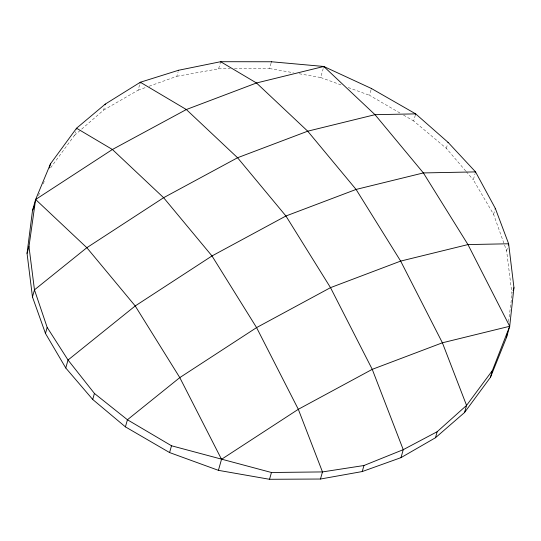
<?xml version="1.0" encoding="UTF-8"?>
<svg xmlns="http://www.w3.org/2000/svg" width="541" height="541" viewBox="0 0 541 541"><rect width="100%" height="100%" fill="white"/><g stroke="black" fill="none" stroke-linecap="round" stroke-linejoin="round"><path stroke-width="0.41" stroke-dasharray="2.71 2.03" d="M508.567 321.665L511.921 295.305M50.604 167.832L74.53 135.331L75.537 131.774M74.53 135.331L103.608 110.1L104.67 106.334M103.608 110.1L138.083 90.212L139.916 83.74M149.154 86.235L176.839 76.295L178.117 71.77M176.839 76.295L218.618 68.815L220.248 63.04M234.476 68.734L269.546 68.551L271.102 63.04M299.227 73.752L320.671 77.505L323.207 68.538M399.907 112.981L369.496 95.284L371.058 89.772M465.76 171.044L446.366 148.376L413.669 120.981L415.427 114.76M446.366 148.376L447.644 143.859M512.029 294.48L506.619 250.889L493.608 214.405L473.307 179.862L474.991 173.891M493.608 214.405L494.995 209.509M506.619 250.889L507.877 246.446M512.51 292.782L512.631 292.356M38.506 195.632L40.081 191.71M43.239 183.872L44.822 179.95M138.083 90.212L145.996 87.371M218.618 68.815L230.304 68.754M269.546 68.551L293.459 72.744M320.671 77.505L341.148 84.964M348.235 87.541L369.496 95.284M403.532 115.084L413.669 120.981M466.301 171.673L473.307 179.862"/><path stroke-width="0.81" d="M490.471 377.307L492.391 370.517L509.696 326.284L513.95 287.69L508.635 243.781L495.319 208.373L475.559 171.896L448.07 142.351L415.677 113.874L371.417 88.494L323.788 66.469L271.467 61.762L220.627 61.708L178.544 70.262L140.335 82.246L105.312 104.075L76.545 128.224L50.529 163.754L35.625 199.494L32.501 210.53L27.05 253.364L32.46 296.955L45.471 333.439L65.772 367.988L92.714 399.468L125.411 426.863L169.583 452.56L218.408 470.339L269.533 479.292L320.461 479.028L362.24 471.549L400.996 457.639L435.471 437.743L464.55 412.519L490.471 377.307L506.572 337.314L509.696 326.284L467.958 244.579L423.38 172.931L375.008 114.678L323.788 66.469L256.488 82.983L186.341 109.532L112.406 149.492L35.625 199.494L28.971 246.574L27.05 253.364M506.572 337.314L506.991 334.02M49.332 167.994L49.447 167.575M49.813 166.297L50.529 163.754M76.295 129.11L76.545 128.224L112.406 149.492L163.619 197.702L211.991 255.947L256.576 327.603L298.314 409.3L322.477 471.921L320.461 479.028M32.46 296.955L34.468 289.848L28.971 246.574M105.096 104.826L105.312 104.075M45.471 333.439L47.175 327.406L34.468 289.848L86.837 247.704L163.619 197.702L237.56 157.742L307.707 131.186L375.008 114.678L415.677 113.874L415.556 114.32M140.051 83.24L140.335 82.246L186.341 109.532L237.56 157.742L285.932 215.994L330.51 287.643L372.249 369.347L403.248 449.672L400.996 457.639M65.772 367.988L68.031 360.022L135.216 305.949L211.991 255.947L285.932 215.994L356.079 189.438L423.38 172.931L475.559 171.896L475.275 172.89M178.442 70.641L178.544 70.262M92.714 399.468L94.418 393.435L68.031 360.022L47.175 327.406M220.498 62.154L220.627 61.708L256.488 82.983L307.707 131.186L356.079 189.438L400.658 261.093L442.396 342.791L466.558 405.405L464.55 412.519M125.411 426.863L127.426 419.755L179.795 377.604L256.576 327.603L330.51 287.643L400.658 261.093L467.958 244.579L508.635 243.781L508.256 245.114M271.345 62.188L271.467 61.762M169.583 452.56L171.504 445.77L127.426 419.755L94.418 393.435M323.599 67.158L323.788 66.469M218.408 470.339L221.533 459.302L298.314 409.3L372.249 369.347L442.396 342.791L509.696 326.284M371.295 88.92L371.417 88.494M269.533 479.292L271.454 472.503L322.477 471.921L363.944 465.517L403.248 449.672L437.182 431.711L466.558 405.405L492.391 370.517M447.962 142.723L448.07 142.351M362.24 471.549L363.944 465.517M495.211 208.752L495.319 208.373M435.471 437.743L437.182 431.711M513.111 290.659L513.348 289.814M513.707 288.542L513.95 287.69M32.501 210.53L34.401 205.823M171.504 445.77L271.454 472.503M35.625 199.494L86.837 247.704L135.216 305.949L179.795 377.604L221.533 459.302"/></g></svg>
